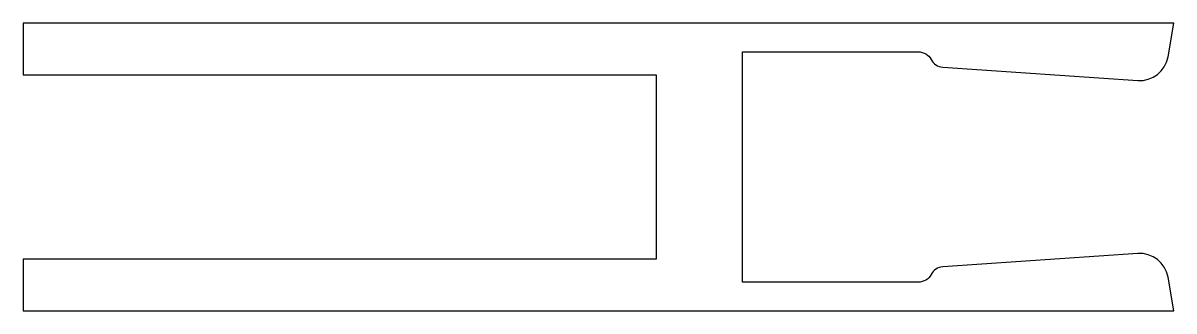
# Model space of a CAD drawing. Extents: x -648.4 to -608.4, y 81.4 to 91.4.
import ezdxf

# ---------------------------------------------------------------- set-up
doc = ezdxf.new("R2010")
doc.units = 0
doc.layers.add('ANA', color=220, linetype='CONTINUOUS')

msp = doc.modelspace()

# ---------------------------------------------------------------- linework, layer by layer
at = {"layer": 'ANA', "color": 0}
msp.add_lwpolyline([(-623.366, 82.437), (-623.366, 86.437), (-623.366, 90.437), (-617.25, 90.437, -0.278135), (-616.808, 90.171, 0.259736), (-616.4, 89.905), (-609.626, 89.44, 0.383525), (-608.573, 90.264), (-608.366, 91.437), (-648.366, 91.437), (-648.366, 89.637), (-626.366, 89.637), (-626.366, 86.437), (-626.366, 83.237), (-648.366, 83.237), (-648.366, 81.437), (-608.366, 81.437), (-608.573, 82.611, 0.383525), (-609.626, 83.435), (-616.4, 82.97, 0.259736), (-616.808, 82.704, -0.278135), (-617.25, 82.437)], format="xyb", close=True, dxfattribs=at)

doc.saveas('drawing.dxf')
